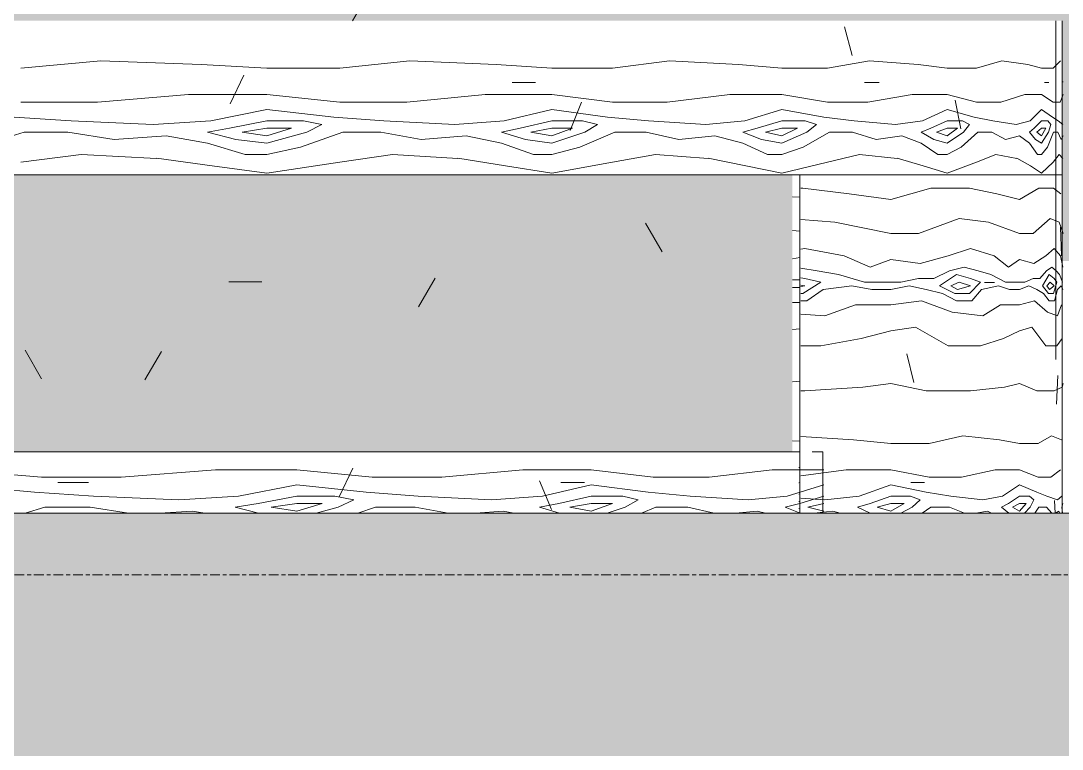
# Model space of a CAD drawing. Header units: millimetres. Extents: x -134153 to 99383, y -5233 to 35400.
# Drawn here: x -99433 to -97743, y 117 to 1300 of the extents above; entities that cross this region are included whole.
import ezdxf

# ---------------------------------------------------------------- set-up
doc = ezdxf.new("R2010")
doc.units = ezdxf.units.MM
doc.linetypes.add('Centre', pattern=[31.75, 6.35, -4.7625, 15.875, -4.7625])
for name, color, linetype, lineweight in [('A-DETL-GENF-2', 9, 'Continuous', 9), ('A-DETL-THIN', 151, 'Continuous', 9), ('A-FLOR-LEVL-2', 51, 'Centre', 9), ('A-WALL', 113, 'Continuous', 9), ('A-WALL-PATT', 111, 'Continuous', 9)]:
    doc.layers.add(name, color=color, linetype=linetype, lineweight=lineweight)
pattern_1 = [(0, (-81864.44, 1200), (1300.48, 325.12), [53.645, -921.715, 53.645, -6123.635]), (0, (-81864.44, 1200), (1300.48, 325.12), [-1029.005, -921.715, 53.645, -1897.075, -3251.2]), (0, (-81864.44, 1200), (1300.48, 325.12), [-3901.44, 53.645, -921.715, 53.645, -2222.195]), (0, (-81864.44, 1200), (1300.48, 325.12), [-4930.445, -596.595, 53.645, -1571.955]), (120, (-81376.76, 1362.56), (-931.802, 963.6887), [53.645, -921.715, -6177.28]), (120, (-81376.76, 1362.56), (-931.802, 963.6887), [-975.36, 53.645, -921.715, -5201.92]), (120, (-81376.76, 1362.56), (-931.802, 963.6887), [-1950.72, 53.645, -1897.075, -3251.2]), (120, (-81376.76, 1362.56), (-931.802, 963.6887), [-3901.44, 53.645, -921.715, -2275.84]), (120, (-81376.76, 1362.56), (-931.802, 963.6887), [-4876.8, 53.645, -596.595, -1625.6]), (120, (-81376.76, 1362.56), (-931.802, 963.6887), [-5527.04, 53.645, -1571.955]), (240, (-81214.2, 2012.8), (-368.678, -1288.8087), [53.645, -921.715, -6177.28]), (240, (-81214.2, 2012.8), (-368.678, -1288.8087), [-975.36, 53.645, -921.715, -5201.92]), (240, (-81214.2, 2012.8), (-368.678, -1288.8087), [-1950.72, 53.645, -1897.075, -3251.2]), (240, (-81214.2, 2012.8), (-368.678, -1288.8087), [-3901.44, 53.645, -921.715, -2275.84]), (240, (-81214.2, 2012.8), (-368.678, -1288.8087), [-4876.8, 53.645, -596.595, -1625.6]), (240, (-81214.2, 2012.8), (-368.678, -1288.8087), [-5527.04, 53.645, -1571.955])]
pattern_2 = [(349.695, (-97982.057, 869.39), (3657.59817, -609.61005), [68.155, -6747.38]), (0, (-97915, 857.2), (609.6, 609.6), [67.056, -542.544]), (18.435, (-97847.95, 857.2), (1219.199, 609.6016), [57.832, -1869.893]), (172.875, (-97793.08, 875.49), (4267.1994, -609.5991), [49.148, -4865.604]), (174.806, (-97841.85, 881.584), (6096.00395, -609.55472), [67.333, -6665.92]), (194.036, (-97908.9, 887.68), (-1828.8022, -609.5924), [75.403, -2438.042]), (9.462, (-97933.29, 869.39), (3048.005, 609.5835), [37.08, -3670.97]), (353.66, (-97896.71, 875.49), (-4876.8008, 609.5835), [55.202, -5464.96]), (185.711, (-97841.85, 869.39), (-5486.3951, -609.63944), [61.264, -6065.14]), (168.69, (-97902.81, 863.3), (2438.4, -609.6026), [31.084, -3077.28]), (354.806, (-98036.92, 863.296), (-6096.00395, 609.55472), [67.333, -6665.92]), (348.69, (-97969.87, 857.2), (-2438.4, 609.6026), [62.167, -3046.194]), (0, (-97908.9, 845), (609.6, 609.6), [73.15, -536.45]), (20.556, (-97835.75, 845.01), (3048.0001, 1219.19697), [52.084, -5156.34]), (3.814, (-97786.985, 863.296), (8534.40115, 609.58889), [91.643, -9072.654]), (354.806, (-97695.545, 869.39), (-6096.00395, 609.55472), [67.333, -6665.92]), (0, (-97628.5, 863.3), (609.6, 609.6), [67.056, -542.544]), (5.194, (-98171.033, 863.296), (6096.00395, 609.55472), [67.333, -6665.92]), (354.806, (-98103.977, 869.39), (-6096.00395, 609.55472), [67.333, -6665.92]), (0, (-98171.03, 875.5), (609.6, 609.6), [36.576, -573.024]), (5.194, (-98134.457, 875.49), (6096.00395, 609.55472), [67.333, -6665.92]), (0, (-98067.4, 881.6), (609.6, 609.6), [60.96, -548.64]), (10.305, (-98006.44, 881.584), (-3657.59817, -609.61005), [68.155, -6747.38]), (5.194, (-97939.385, 893.776), (6096.00395, 609.55472), [67.333, -6665.92]), (354.806, (-97872.33, 899.87), (-6096.00395, 609.55472), [67.333, -6665.92]), (354.806, (-97805.273, 893.776), (-6096.00395, 609.55472), [67.333, -6665.92]), (351.87, (-97738.22, 887.68), (-3657.6004, 609.5929), [86.21, -4224.312]), (0, (-97652.9, 875.5), (609.6, 609.6), [91.44, -518.16]), (347.471, (-97677.26, 509.73), (3047.9989, -609.61085), [56.202, -5564.033]), (354.289, (-97622.39, 497.536), (-5486.3951, 609.63944), [61.264, -6065.14]), (8.13, (-97677.26, 509.73), (3657.6004, 609.5929), [43.105, -4267.418]), (9.462, (-97634.59, 515.82), (3048.005, 609.5835), [74.16, -3633.892]), (0, (-98171.03, 528), (609.6, 609.6), [73.15, -536.45]), (350.538, (-98097.88, 528.02), (-3048.005, 609.5835), [37.08, -3670.97]), (201.801, (-98061.3, 521.92), (1828.8045, 609.5868), [32.828, -3249.968]), (192.995, (-98091.785, 509.73), (5486.39314, 1219.23746), [81.33, -8051.747]), (352.875, (-97610.2, 509.73), (-4267.1994, 609.5991), [49.148, -4865.604]), (7.125, (-97610.2, 509.73), (4267.1994, 609.5991), [49.148, -4865.604]), (0, (-98171.03, 515.8), (609.6, 609.6), [48.77, -560.83]), (194.036, (-98122.26, 515.82), (-1828.8022, -609.5924), [50.27, -2463.177]), (356.633, (-98036.92, 534.112), (-9753.59439, 609.69188), [103.81, -10277.302]), (357.709, (-97933.29, 528.016), (-14630.39665, 609.69909), [152.522, -15099.665]), (3.18, (-97780.89, 521.92), (10363.19831, 609.63121), [109.897, -10879.823]), (9.462, (-97671.16, 528.02), (3048.005, 609.5835), [111.242, -3596.81]), (10.305, (-98171.033, 473.15), (-3657.59817, -609.61005), [68.155, -6747.38]), (15.945, (-98103.98, 485.34), (-2438.4042, -609.58315), [88.76, -4349.196]), (0, (-98018.63, 509.7), (609.6, 609.6), [79.25, -530.35]), (351.87, (-97939.385, 509.73), (-3657.6004, 609.5929), [86.21, -4224.312]), (3.576, (-97854.04, 497.536), (9144.00297, 609.5468), [97.726, -9674.906]), (351.254, (-97756.505, 503.63), (4267.20096, -609.58783), [80.18, -7937.856]), (345.964, (-97677.26, 491.44), (-1828.8022, 609.5924), [75.403, -2438.042]), (0, (-97604.1, 473.15), (609.6, 609.6), [42.67, -566.93]), (174.806, (-98036.92, 534.11), (6096.00395, -609.55472), [134.665, -6598.587]), (355.236, (-98171.033, 570.69), (-6705.59647, 609.64143), [146.81, -7193.745]), (0, (-98024.7, 558.5), (609.6, 609.6), [140.21, -469.39]), (4.086, (-97884.52, 558.496), (7924.79503, 609.65274), [171.123, -8385.02]), (0, (-97713.83, 570.7), (609.6, 609.6), [152.4, -457.2]), (7.125, (-98171.03, 442.67), (4267.1994, 609.5991), [147.443, -4767.31]), (6.34, (-98024.73, 460.96), (4876.8008, 609.5835), [110.403, -5409.758]), (357.51, (-97915, 473.152), (-13411.19697, 609.70439), [140.34, -13893.706]), (353.48, (-97774.793, 467.056), (-15849.59217, 1828.855172), [214.749, -21260.135]), (3.013, (-98171.033, 838.912), (10972.79715, 609.6408), [115.984, -11482.446]), (351.87, (-98055.21, 845.01), (-3657.6004, 609.5929), [129.316, -4181.208]), (357.614, (-97927.193, 826.72), (-14020.79943, 609.61372), [146.431, -14496.664]), (10.62, (-97780.89, 820.624), (-6705.59246, -1219.23973), [99.236, -9824.334]), (0, (-97683.35, 838.9), (609.6, 609.6), [121.92, -487.68]), (356.82, (-98171.033, 912.064), (-10363.19831, 609.63121), [109.897, -10879.823]), (6.009, (-98061.305, 905.968), (-6095.99899, -609.59918), [116.464, -11529.929]), (6.71, (-97945.48, 918.16), (-5486.39734, -609.61573), [104.346, -10330.325]), (354.289, (-97841.85, 930.35), (-5486.3951, 609.63944), [122.528, -6003.877]), (347.905, (-97719.93, 918.16), (-5486.39487, 1219.22295), [87.28, -8640.862]), (9.462, (-97634.59, 899.87), (3048.005, 609.5835), [74.16, -3633.892]), (3.814, (-98171.033, 796.24), (8534.40115, 609.58889), [91.643, -9072.654]), (347.196, (-98079.593, 802.336), (-7924.80896, 1828.76326), [137.532, -13615.67]), (0, (-97945.5, 771.86), (609.6, 609.6), [152.4, -457.2]), (5.44, (-97793.08, 771.856), (-6705.60249, -609.56085), [128.595, -12730.932]), (6.71, (-97665.065, 784.048), (-5486.39734, -609.61573), [104.346, -10330.325]), (0, (-98171.03, 954.74), (609.6, 609.6), [103.63, -505.97]), (8.13, (-98067.4, 954.74), (3657.6004, 609.5929), [172.42, -4138.102]), (357.614, (-97896.713, 979.12), (-14020.79943, 609.61372), [146.431, -14496.664]), (354.472, (-97750.409, 973.024), (12801.59101, -1219.3029), [189.859, -18796.025]), (6.843, (-98171.033, 400), (-10363.19504, -1219.24128), [153.494, -15195.842]), (0, (-98018.63, 418.3), (609.6, 609.6), [170.69, -438.91]), (356.348, (-97847.945, 418.288), (-18897.604963, 1219.126665), [287.095, -28422.422]), (0, (-98171.03, 613.36), (609.6, 609.6), [146.304, -463.296]), (4.764, (-98024.73, 613.36), (6705.59647, 609.64143), [146.81, -7193.745]), (358.152, (-97878.425, 625.552), (-18287.99624, 609.724117), [189.074, -18718.355]), (357.274, (-97689.45, 619.456), (-12192.00424, 609.53415), [128.161, -12687.945]), (354.806, (-98171.033, 710.896), (-6096.00395, 609.55472), [134.665, -6598.587]), (0, (-98036.9, 698.7), (609.6, 609.6), [195.07, -414.53]), (1.909, (-97841.85, 698.704), (17678.40105, 609.55323), [182.982, -18115.176]), (3.576, (-97658.97, 704.8), (9144.00297, 609.5468), [97.726, -9674.906])]

# ---------------------------------------------------------------- blocks, each defined once
blk = doc.blocks.new('FP_102-TKCS_MẶT ĐỨNG HƯỚNG BẮC')
at = {"layer": 'A-WALL'}
blk.add_line((-97742.6, 500), (-97742.6, 1050), dxfattribs=at)
at = {"layer": 'A-WALL-PATT'}
for p, q in [((-98166.8, 1027.9), (-98163.4, 1027.9)), ((-98163.3, 1027.9), (-98088.4, 1018.7)), ((-98088.4, 1018.7), (-98020.4, 1009.6)), ((-98020.5, 1009.6), (-97955.9, 1027.9)), ((-97955.9, 1027.9), (-97893.1, 1027.9)), ((-97893, 1027.9), (-97848.5, 1018.7)), ((-97848.5, 1018.7), (-97811.6, 1009.6)), ((-97811.6, 1009.6), (-97780.7, 1027.9)), ((-97780.7, 1027.9), (-97756.4, 1027.9)), ((-97756.4, 1027.9), (-97744.6, 1018.7)), ((-98166.8, 977.3), (-98111.7, 973)), ((-98111.7, 973), (-98020.5, 954.7)), ((-97975.7, 954.7), (-97910, 979.1)), ((-97910, 979.1), (-97862, 973)), ((-97862, 973), (-97811.6, 954.7)), ((-97789.6, 954.7), (-97762.2, 979.1)), ((-97762.2, 979.1), (-97747.5, 973)), ((-97747.5, 973), (-97740.7, 954.7)), ((-97743.8, 918.4), (-97745.2, 964.9)), ((-98020.5, 954.7), (-97975.7, 954.7)), ((-97811.6, 954.7), (-97789.6, 954.7)), ((-98166.8, 928.9), (-98160.1, 930.4)), ((-98160.1, 930.4), (-98096.2, 918.2)), ((-97927.7, 918.2), (-97891.1, 930.4)), ((-97891.1, 930.4), (-97853, 918.2)), ((-97768.9, 918.2), (-97755.8, 930.4)), ((-97755.8, 930.4), (-97745.5, 918.2)), ((-98096.2, 918.2), (-98054.4, 899.9)), ((-97973.1, 906), (-97927.7, 918.2)), ((-97853, 918.2), (-97829.6, 899.9)), ((-97788.5, 906), (-97768.9, 918.2)), ((-97745.5, 918.2), (-97741.7, 899.9)), ((-98166.8, 898.2), (-98140.4, 893.8)), ((-98054.4, 899.9), (-98020.5, 912.1)), ((-98020.5, 912.1), (-97973.1, 906)), ((-97925.4, 893.8), (-97901.5, 899.9)), ((-97901.5, 899.9), (-97879.1, 893.8)), ((-97829.6, 899.9), (-97811.6, 912.1)), ((-97811.6, 912.1), (-97788.5, 906)), ((-97768, 893.8), (-97759.2, 899.9)), ((-97759.2, 899.9), (-97752.1, 893.8)), ((-98160.1, 881.6), (-98166.8, 882.7)), ((-98134, 875.5), (-98160.1, 881.6)), ((-98140.4, 893.8), (-98105.5, 887.7)), ((-98105.5, 887.7), (-98063.2, 875.5)), ((-98004.3, 875.5), (-97975.7, 881.6)), ((-97975.7, 881.6), (-97951, 881.6)), ((-97951, 881.6), (-97925.4, 893.8)), ((-97914.3, 887.7), (-97941.5, 869.4)), ((-97891.1, 881.6), (-97914.3, 887.7)), ((-97875.2, 875.5), (-97891.1, 881.6)), ((-97879.1, 893.8), (-97858.4, 887.7)), ((-97858.4, 887.7), (-97834.4, 875.5)), ((-97803.4, 875.5), (-97789.6, 881.6)), ((-97789.6, 881.6), (-97778.6, 881.6)), ((-97778.6, 881.6), (-97768, 893.8)), ((-97763.8, 887.7), (-97774.5, 869.4)), ((-97755.8, 881.6), (-97763.8, 887.7)), ((-97751, 875.5), (-97755.8, 881.6)), ((-97752.1, 893.8), (-97746.7, 887.7)), ((-97746.7, 887.7), (-97742.3, 875.5)), ((-98166.8, 870.8), (-98160.1, 869.4)), ((-98160.1, 869.4), (-98166.8, 868.2)), ((-98163.4, 857.2), (-98134, 875.5)), ((-98156.8, 845), (-98130.7, 863.3)), ((-98130.7, 863.3), (-98084, 869.4)), ((-98084, 869.4), (-98051.5, 863.3)), ((-98063.2, 875.5), (-98020.5, 875.5)), ((-98051.5, 863.3), (-98020.5, 863.3)), ((-98020.5, 875.5), (-98004.3, 875.5)), ((-98020.5, 863.3), (-97991.1, 869.4)), ((-97991.1, 869.4), (-97963.2, 863.3)), ((-97963.2, 863.3), (-97936.9, 857.2)), ((-97941.5, 869.4), (-97916.5, 857.2)), ((-97923.2, 869.4), (-97910, 875.5)), ((-97912.2, 863.3), (-97923.2, 869.4)), ((-97891.1, 869.4), (-97912.2, 863.3)), ((-97910, 875.5), (-97891.1, 869.4)), ((-97893.1, 857.2), (-97875.2, 875.5)), ((-97889.1, 845), (-97873.3, 863.3)), ((-97873.3, 863.3), (-97846, 869.4)), ((-97868.6, 874.9), (-97852.5, 874.9)), ((-97846, 869.4), (-97828, 863.3)), ((-97834.4, 875.5), (-97811.6, 875.5)), ((-97828, 863.3), (-97811.6, 863.3)), ((-97811.6, 875.5), (-97803.4, 875.5)), ((-97811.6, 863.3), (-97796.9, 869.4)), ((-97796.9, 869.4), (-97783.9, 863.3)), ((-97783.9, 863.3), (-97772.6, 857.2)), ((-97774.5, 869.4), (-97764.6, 857.2)), ((-97767.2, 869.4), (-97762.2, 875.5)), ((-97763, 863.3), (-97767.2, 869.4)), ((-97755.8, 869.4), (-97763, 863.3)), ((-97762.2, 875.5), (-97755.8, 869.4)), ((-97756.4, 857.2), (-97751, 875.5)), ((-97755.1, 845), (-97750.4, 863.3)), ((-97750.4, 863.3), (-97744.1, 869.4)), ((-97744.1, 869.4), (-97741.6, 863.3)), ((-98166.8, 857.2), (-98163.4, 857.2)), ((-97936.9, 857.2), (-97914.3, 845)), ((-97916.5, 857.2), (-97893.1, 857.2)), ((-97772.6, 857.2), (-97763.8, 845)), ((-97764.6, 857.2), (-97756.4, 857.2)), ((-98166.8, 845), (-98156.8, 845)), ((-98127.5, 820.6), (-98078, 838.9)), ((-98078, 838.9), (-98020.5, 838.9)), ((-98020.5, 838.9), (-97970.6, 845)), ((-97970.6, 845), (-97921, 826.7)), ((-97914.3, 845), (-97889.1, 845)), ((-97871.4, 820.6), (-97842.6, 838.9)), ((-97842.6, 838.9), (-97811.6, 838.9)), ((-97811.6, 838.9), (-97787.3, 845)), ((-97787.3, 845), (-97766.3, 826.7)), ((-97763.8, 845), (-97755.1, 845)), ((-97749.9, 820.6), (-97743.6, 838.9)), ((-98166.8, 823.7), (-98127.5, 820.6)), ((-97921, 826.7), (-97871.4, 820.6)), ((-97766.3, 826.7), (-97749.9, 820.6)), ((-98069, 784), (-98020.5, 796.2)), ((-98020.5, 796.2), (-97980.8, 802.3)), ((-97980.7, 802.3), (-97927.7, 771.9)), ((-97837.6, 784), (-97811.6, 796.2)), ((-97811.6, 796.2), (-97792, 802.3)), ((-97792, 802.3), (-97768.9, 771.9)), ((-98134, 771.9), (-98069, 784)), ((-97875.2, 771.9), (-97837.6, 784)), ((-97751, 771.9), (-97742.8, 784)), ((-98166.8, 771.9), (-98134, 771.9)), ((-97927.7, 771.9), (-97875.2, 771.9)), ((-97768.9, 771.9), (-97751, 771.9)), ((-97983.2, 712.3), (-97994.6, 758.8)), ((-98066.1, 704.8), (-98020.5, 710.9)), ((-98020.5, 710.9), (-97963.2, 698.7)), ((-97836, 704.8), (-97811.6, 710.9)), ((-97811.6, 710.9), (-97783.9, 698.7)), ((-97749.4, 724), (-97751.8, 677.5)), ((-97742.5, 704.8), (-97740.7, 710.9)), ((-98166.8, 698.7), (-98160.1, 698.7)), ((-98160.1, 698.7), (-98066.1, 704.8)), ((-97963.2, 698.7), (-97891.1, 698.7)), ((-97891.1, 698.7), (-97836, 704.8)), ((-97783.9, 698.7), (-97755.8, 698.7)), ((-97755.8, 698.7), (-97742.5, 704.8)), ((-97958.3, 613.4), (-97903.6, 625.6)), ((-97903.6, 625.6), (-97844.3, 619.5)), ((-97781.7, 613.4), (-97759.9, 625.6)), ((-97759.9, 625.6), (-97743.8, 619.5)), ((-98166.8, 624.8), (-98081, 619.5)), ((-98081, 619.5), (-98020.5, 613.4)), ((-98020.5, 613.4), (-97958.3, 613.4)), ((-97844.3, 619.5), (-97811.6, 613.4)), ((-97811.6, 613.4), (-97781.7, 613.4)), ((-98166.8, 560.7), (-98093.1, 570.7)), ((-98093.1, 570.7), (-98020.5, 570.7)), ((-98020.5, 570.7), (-97958.3, 558.5)), ((-97958.3, 558.5), (-97905.7, 558.5)), ((-97905.7, 558.5), (-97851.2, 570.7)), ((-97851.2, 570.7), (-97811.6, 570.7)), ((-97811.6, 570.7), (-97781.7, 558.5)), ((-97781.7, 558.5), (-97760.7, 558.5)), ((-97760.7, 558.5), (-97745.2, 570.7)), ((-98072, 528), (-98020.5, 546.3)), ((-97963.2, 534.1), (-98020.5, 546.3)), ((-97988.1, 549.8), (-97965.8, 549.8)), ((-97839.3, 528), (-97811.6, 546.3)), ((-97783.9, 534.1), (-97811.6, 546.3)), ((-98166.8, 524.8), (-98127.5, 521.9)), ((-98127.5, 521.9), (-98072, 528)), ((-98054.4, 515.8), (-98020.5, 528)), ((-98020.5, 528), (-97988.5, 528)), ((-97988.5, 528), (-97973.1, 521.9)), ((-97963.2, 534.1), (-97923.2, 528)), ((-97923.2, 528), (-97871.4, 521.9)), ((-97871.4, 521.9), (-97839.3, 528)), ((-97829.6, 515.8), (-97811.6, 528)), ((-97811.6, 528), (-97795.7, 528)), ((-97795.7, 528), (-97788.5, 521.9)), ((-97783.9, 534.1), (-97767.2, 528)), ((-97767.2, 528), (-97749.9, 521.9)), ((-97749.9, 521.9), (-97743, 528)), ((-98075, 509.7), (-98054.4, 515.8)), ((-98075, 509.7), (-98054, 500)), ((-98042.9, 509.7), (-98020.5, 515.8)), ((-98042.9, 509.7), (-98020.5, 503.6)), ((-98020.5, 515.8), (-97999, 515.8)), ((-97999, 515.8), (-98020.5, 503.6)), ((-97985.9, 509.7), (-98004.3, 500)), ((-97973.1, 521.9), (-97985.9, 509.7)), ((-97969.9, 500), (-97955.9, 509.7)), ((-97955.9, 509.7), (-97925.4, 509.7)), ((-97925.4, 509.7), (-97901.3, 500)), ((-97840.9, 509.7), (-97829.6, 515.8)), ((-97840.9, 509.7), (-97829.4, 500)), ((-97823.4, 509.7), (-97811.6, 515.8)), ((-97823.4, 509.7), (-97811.6, 503.6)), ((-97811.6, 515.8), (-97800.8, 515.8)), ((-97800.8, 515.8), (-97811.6, 503.6)), ((-97794.4, 509.7), (-97803.6, 500)), ((-97788.5, 521.9), (-97794.4, 509.7)), ((-97787.2, 500), (-97780.7, 509.7)), ((-97780.7, 509.7), (-97768, 509.7)), ((-97768, 509.7), (-97759.3, 500)), ((-97753.7, 500), (-97754.9, 520.8)), ((-97743.3, 509.7), (-97741.7, 515.8)), ((-97743.3, 509.7), (-97741.8, 500)), ((-98145.8, 500), (-98114.9, 503.6)), ((-98114.9, 503.6), (-98103, 500)), ((-97882.5, 500), (-97863.9, 503.6)), ((-97863.9, 503.6), (-97857, 500)), ((-97753.4, 500), (-97748, 503.6)), ((-97748, 503.6), (-97746.6, 500))]:
    blk.add_line(p, q, dxfattribs=at)
blk = doc.blocks.new('FP_235-TKCS_MẶT ĐỨNG HƯỚNG BẮC')
at = {"layer": 'A-WALL'}
blk.add_line((-97742.6, 1050), (-97742.6, 1300), dxfattribs=at)
at = {"layer": 'A-WALL-PATT'}
for p, q in [((-98083.3, 1243.6), (-98095.9, 1290)), ((-99432.6, 1223), (-99302.6, 1235.1)), ((-99302.7, 1235.1), (-99139.9, 1229.1)), ((-98915, 1223), (-98801.3, 1235.1)), ((-98801.3, 1235.1), (-98661.2, 1229.1)), ((-98472.6, 1223), (-98379.7, 1235.1)), ((-98379.7, 1235.1), (-98268, 1229.1)), ((-98123.3, 1223), (-98055.1, 1235.1)), ((-98055.1, 1235.1), (-97976.3, 1229.1)), ((-97881.6, 1223), (-97840.7, 1235.1)), ((-97840.7, 1235.1), (-97798.2, 1229.1)), ((-97757.1, 1223), (-97745.4, 1235.1)), ((-99139.9, 1229.1), (-99033.2, 1223)), ((-99033.2, 1223), (-98915, 1223)), ((-98661.2, 1229.1), (-98570.9, 1223)), ((-98570.9, 1223), (-98472.6, 1223)), ((-98268, 1229.1), (-98197.8, 1223)), ((-98197.8, 1223), (-98123.3, 1223)), ((-97976.3, 1229.1), (-97929.2, 1223)), ((-97929.2, 1223), (-97881.6, 1223)), ((-97798.2, 1229.1), (-97775.9, 1223)), ((-97775.9, 1223), (-97757.1, 1223)), ((-99070.6, 1211.7), (-99092.9, 1165.2)), ((-98635.2, 1200), (-98597.4, 1200)), ((-98063.4, 1200), (-98039.7, 1200)), ((-97771.5, 1200), (-97764.3, 1200)), ((-99432.6, 1168.1), (-99308, 1168.1)), ((-99308, 1168.1), (-99160.5, 1180.3)), ((-99160.5, 1180.3), (-99033.2, 1180.3)), ((-99033.2, 1180.3), (-98915.1, 1168.1)), ((-98915, 1168.1), (-98805.9, 1168.1)), ((-98805.9, 1168.1), (-98678.8, 1180.3)), ((-98678.8, 1180.3), (-98570.9, 1180.3)), ((-98570.9, 1180.3), (-98472.6, 1168.1)), ((-98522.7, 1168.1), (-98540.8, 1121.7)), ((-98472.6, 1168.1), (-98383.4, 1168.1)), ((-98383.4, 1168.1), (-98281.8, 1180.3)), ((-98281.8, 1180.3), (-98197.8, 1180.3)), ((-98197.8, 1180.3), (-98123.3, 1168.1)), ((-98123.3, 1168.1), (-98057.8, 1168.1)), ((-98057.8, 1168.1), (-97985.9, 1180.3)), ((-97985.9, 1180.3), (-97929.2, 1180.3)), ((-97929.2, 1180.3), (-97881.6, 1168.1)), ((-97907.2, 1124.6), (-97916.1, 1171)), ((-97881.6, 1168.1), (-97842.3, 1168.1)), ((-97842.3, 1168.1), (-97803, 1180.3)), ((-97803, 1180.3), (-97775.9, 1180.3)), ((-97775.9, 1180.3), (-97757.1, 1168.1)), ((-97757.1, 1168.1), (-97745.8, 1168.1)), ((-97745.8, 1168.1), (-97740.7, 1180.3)), ((-99124.4, 1137.6), (-99033.2, 1155.9)), ((-98924.7, 1143.7), (-99033.2, 1155.9)), ((-98648, 1137.6), (-98570.9, 1155.9)), ((-98480.6, 1143.7), (-98570.9, 1155.9)), ((-98257.7, 1137.6), (-98197.8, 1155.9)), ((-98129.3, 1143.7), (-98197.8, 1155.9)), ((-97969.3, 1137.6), (-97929.2, 1155.9)), ((-97885.3, 1143.7), (-97929.2, 1155.9)), ((-97794.7, 1137.6), (-97775.9, 1155.9)), ((-97758.4, 1143.7), (-97775.9, 1155.9)), ((-99443.6, 1143.7), (-99351, 1137.6)), ((-99351, 1137.6), (-99217.9, 1131.5)), ((-99217.9, 1131.5), (-99124.4, 1137.6)), ((-99093.8, 1125.4), (-99033.2, 1137.6)), ((-99033.2, 1137.6), (-98973.6, 1137.6)), ((-98973.6, 1137.6), (-98944.2, 1131.5)), ((-98924.7, 1143.7), (-98843.4, 1137.6)), ((-98843.4, 1137.6), (-98728, 1131.5)), ((-98728, 1131.5), (-98648, 1137.6)), ((-98622, 1125.4), (-98570.9, 1137.6)), ((-98570.9, 1137.6), (-98521.1, 1137.6)), ((-98521.1, 1137.6), (-98496.7, 1131.5)), ((-98480.6, 1143.7), (-98413.9, 1137.6)), ((-98413.9, 1137.6), (-98320.8, 1131.5)), ((-98320.8, 1131.5), (-98257.7, 1137.6)), ((-98237.3, 1125.4), (-98197.8, 1137.6)), ((-98197.8, 1137.6), (-98159.8, 1137.6)), ((-98159.8, 1137.6), (-98141.4, 1131.5)), ((-98129.3, 1143.7), (-98079.9, 1137.6)), ((-98079.9, 1137.6), (-98013.1, 1131.5)), ((-98013.1, 1131.5), (-97969.3, 1137.6)), ((-97955.5, 1125.4), (-97929.2, 1137.6)), ((-97929.2, 1137.6), (-97904.5, 1137.6)), ((-97904.5, 1137.6), (-97892.8, 1131.5)), ((-97885.3, 1143.7), (-97855.2, 1137.6)), ((-97855.2, 1137.6), (-97817.3, 1131.5)), ((-97817.3, 1131.5), (-97794.7, 1137.6)), ((-97788, 1125.4), (-97775.9, 1137.6)), ((-97775.9, 1137.6), (-97765.7, 1137.6)), ((-97765.7, 1137.6), (-97761.2, 1131.5)), ((-97758.4, 1143.7), (-97749, 1137.6)), ((-97749, 1137.6), (-97741.5, 1131.5)), ((-99504.3, 1094.9), (-99427.1, 1119.3)), ((-99427.1, 1119.3), (-99356.4, 1119.3)), ((-99356.4, 1119.3), (-99281.3, 1107.1)), ((-99129.6, 1119.3), (-99093.8, 1125.4)), ((-99129.6, 1119.3), (-99083.6, 1107.1)), ((-99073.5, 1119.3), (-99033.2, 1113.2)), ((-99073.4, 1119.3), (-99033.2, 1125.4)), ((-99033.2, 1125.4), (-98993.3, 1125.4)), ((-98993.3, 1125.4), (-99033.2, 1113.2)), ((-98968.7, 1119.3), (-99033.2, 1101)), ((-98978.5, 1094.9), (-98910.2, 1119.3)), ((-98944.2, 1131.5), (-98968.7, 1119.3)), ((-98910.2, 1119.3), (-98848.1, 1119.3)), ((-98848.1, 1119.3), (-98782.7, 1107.1)), ((-98652.4, 1119.3), (-98622, 1125.4)), ((-98652.4, 1119.3), (-98613.4, 1107.1)), ((-98604.8, 1119.3), (-98570.9, 1125.4)), ((-98604.8, 1119.3), (-98570.9, 1113.2)), ((-98570.9, 1125.4), (-98537.5, 1125.4)), ((-98537.5, 1125.4), (-98570.9, 1113.2)), ((-98517, 1119.3), (-98570.9, 1101)), ((-98525.2, 1094.9), (-98468.6, 1119.3)), ((-98496.7, 1131.5), (-98517, 1119.3)), ((-98468.6, 1119.3), (-98417.7, 1119.3)), ((-98417.7, 1119.3), (-98364.7, 1107.1)), ((-98261.1, 1119.3), (-98237.3, 1125.4)), ((-98261.1, 1119.3), (-98230.7, 1107.1)), ((-98224, 1119.3), (-98197.8, 1125.4)), ((-98224, 1119.3), (-98197.8, 1113.2)), ((-98197.8, 1125.4), (-98172.3, 1125.4)), ((-98172.3, 1125.4), (-98197.8, 1113.2)), ((-98156.7, 1119.3), (-98197.8, 1101)), ((-98162.9, 1094.9), (-98120.4, 1119.3)), ((-98141.4, 1131.5), (-98156.7, 1119.3)), ((-98120.4, 1119.3), (-98082.7, 1119.3)), ((-98082.7, 1119.3), (-98044.3, 1107.1)), ((-97971.6, 1119.3), (-97955.5, 1125.4)), ((-97971.6, 1119.3), (-97951, 1107.1)), ((-97946.5, 1119.3), (-97929.2, 1125.4)), ((-97946.5, 1119.3), (-97929.2, 1113.2)), ((-97929.2, 1125.4), (-97912.6, 1125.4)), ((-97912.6, 1125.4), (-97929.2, 1113.2)), ((-97902.5, 1119.3), (-97929.2, 1101)), ((-97906.5, 1094.9), (-97879.7, 1119.3)), ((-97892.8, 1131.5), (-97902.6, 1119.3)), ((-97879.7, 1119.3), (-97856.9, 1119.3)), ((-97856.9, 1119.3), (-97834.6, 1107.1)), ((-97795.8, 1119.3), (-97788, 1125.4)), ((-97795.8, 1119.3), (-97785.9, 1107.1)), ((-97783.8, 1119.3), (-97775.9, 1125.4)), ((-97783.8, 1119.3), (-97775.9, 1113.2)), ((-97775.9, 1125.4), (-97768.9, 1125.4)), ((-97768.9, 1125.4), (-97775.9, 1113.2)), ((-97764.9, 1119.3), (-97775.9, 1101)), ((-97766.4, 1094.9), (-97756.5, 1119.3)), ((-97761.2, 1131.5), (-97764.9, 1119.3)), ((-97756.5, 1119.3), (-97749.4, 1119.3)), ((-97749.4, 1119.3), (-97744.1, 1107.1)), ((-99281.3, 1107.1), (-99196.9, 1113.2)), ((-99196.9, 1113.2), (-99129.6, 1101)), ((-99129.6, 1101), (-99068.4, 1082.8)), ((-99083.6, 1107.1), (-99033.2, 1101)), ((-98782.7, 1107.1), (-98710, 1113.2)), ((-98710, 1113.2), (-98652.4, 1101)), ((-98652.4, 1101), (-98600.6, 1082.8)), ((-98613.4, 1107.1), (-98570.9, 1101)), ((-98364.7, 1107.1), (-98306.5, 1113.2)), ((-98306.5, 1113.2), (-98261.1, 1101)), ((-98261.1, 1101), (-98220.7, 1082.8)), ((-98230.7, 1107.1), (-98197.8, 1101)), ((-98044.3, 1107.1), (-98003, 1113.2)), ((-98003, 1113.2), (-97971.6, 1101)), ((-97971.6, 1101), (-97944.3, 1082.8)), ((-97951, 1107.1), (-97929.2, 1101)), ((-97834.6, 1107.1), (-97811.9, 1113.2)), ((-97811.9, 1113.2), (-97795.8, 1101)), ((-97795.8, 1101), (-97782.8, 1082.8)), ((-97785.9, 1107.1), (-97775.9, 1101)), ((-97744.1, 1107.1), (-97741.1, 1113.2)), ((-99432.6, 1070.6), (-99334.8, 1082.8)), ((-99334.8, 1082.7), (-99212.6, 1076.6)), ((-99068.4, 1082.8), (-99033.2, 1082.8)), ((-99033.2, 1082.8), (-98978.5, 1094.9)), ((-98915, 1070.6), (-98829.3, 1082.8)), ((-98829.3, 1082.7), (-98723.5, 1076.6)), ((-98600.6, 1082.8), (-98570.9, 1082.8)), ((-98570.9, 1082.8), (-98525.2, 1094.9)), ((-98472.6, 1070.6), (-98402.4, 1082.8)), ((-98402.4, 1082.7), (-98317.2, 1076.6)), ((-98220.7, 1082.8), (-98197.8, 1082.8)), ((-98197.8, 1082.7), (-98162.9, 1094.9)), ((-98123.3, 1070.6), (-98071.5, 1082.8)), ((-98071.6, 1082.7), (-98010.6, 1076.6)), ((-97944.3, 1082.8), (-97929.2, 1082.8)), ((-97929.2, 1082.7), (-97906.5, 1094.9)), ((-97881.6, 1070.6), (-97850.3, 1082.8)), ((-97850.3, 1082.7), (-97816, 1076.6)), ((-97782.8, 1082.8), (-97775.9, 1082.8)), ((-97775.9, 1082.7), (-97766.4, 1094.9)), ((-97757.1, 1070.6), (-97747.7, 1082.8)), ((-97747.7, 1082.7), (-97741.4, 1076.6)), ((-99212.6, 1076.7), (-99121.9, 1064.5)), ((-99033.2, 1052.3), (-98915, 1070.6)), ((-98723.4, 1076.7), (-98645.8, 1064.5)), ((-98570.9, 1052.3), (-98472.6, 1070.6)), ((-98317.2, 1076.7), (-98256, 1064.5)), ((-98197.8, 1052.3), (-98123.3, 1070.6)), ((-98010.5, 1076.7), (-97968.1, 1064.5)), ((-97929.2, 1052.3), (-97881.6, 1070.6)), ((-97815.9, 1076.7), (-97794.1, 1064.5)), ((-97775.9, 1052.3), (-97757.1, 1070.6)), ((-99121.9, 1064.5), (-99033.2, 1052.3)), ((-98645.8, 1064.5), (-98570.9, 1052.3)), ((-98256, 1064.5), (-98197.8, 1052.3)), ((-97968.1, 1064.5), (-97929.2, 1052.3)), ((-97794.1, 1064.5), (-97775.9, 1052.3))]:
    blk.add_line(p, q, dxfattribs=at)
blk = doc.blocks.new('FP_237-TKCS_MẶT ĐỨNG HƯỚNG BẮC')
at = {"layer": 'A-WALL-PATT'}
for p, q in [((-99536.8, 570.7), (-99399.1, 558.5)), ((-99399.1, 558.5), (-99269.9, 558.5)), ((-99269.9, 558.5), (-99116.9, 570.7)), ((-99116.9, 570.7), (-98984.7, 570.7)), ((-98984.7, 570.7), (-98862.2, 558.5)), ((-98893.7, 573.1), (-98916, 526.6)), ((-98862.2, 558.5), (-98749.1, 558.5)), ((-98749.1, 558.5), (-98617.8, 570.7)), ((-98617.8, 570.7), (-98506.8, 570.7)), ((-98506.8, 570.7), (-98406.2, 558.5)), ((-98406.2, 558.5), (-98315.5, 558.5)), ((-98315.5, 558.5), (-98213, 570.7)), ((-98213, 570.7), (-98129.2, 570.7)), ((-99410.4, 534.1), (-99536.8, 546.3)), ((-99372.5, 549.8), (-99323, 549.8)), ((-99079.4, 528), (-98984.7, 546.3)), ((-98872.2, 534.1), (-98984.7, 546.3)), ((-98571.1, 506.2), (-98590.8, 552.7)), ((-98586.1, 528), (-98506.8, 546.3)), ((-98556.4, 549.8), (-98517.8, 549.8)), ((-98414.4, 534.1), (-98506.8, 546.3)), ((-98188.8, 528), (-98129.2, 546.3)), ((-99410.4, 534.1), (-99314.5, 528)), ((-99314.5, 528), (-99176.4, 521.9)), ((-99176.4, 521.9), (-99079.4, 528)), ((-99047.6, 515.8), (-98984.7, 528)), ((-98984.7, 528), (-98922.9, 528)), ((-98922.9, 528), (-98892.4, 521.9)), ((-98872.2, 534.1), (-98787.9, 528)), ((-98787.9, 528), (-98668.6, 521.9)), ((-98668.6, 521.9), (-98586.1, 528)), ((-98559.4, 515.8), (-98506.8, 528)), ((-98506.8, 528), (-98455.8, 528)), ((-98455.8, 528), (-98430.8, 521.9)), ((-98414.4, 534.1), (-98346.4, 528)), ((-98346.4, 528), (-98252.2, 521.9)), ((-98252.2, 521.9), (-98188.8, 528)), ((-98168.5, 515.8), (-98129.2, 528)), ((-99425.3, 500), (-99393.4, 509.7)), ((-99393.4, 509.7), (-99320.1, 509.7)), ((-99320.1, 509.7), (-99257.9, 500)), ((-99084.7, 509.7), (-99047.6, 515.8)), ((-99084.7, 509.7), (-99046.7, 500)), ((-99026.5, 509.7), (-98984.7, 515.8)), ((-99026.5, 509.7), (-98984.7, 503.6)), ((-98984.7, 515.8), (-98943.3, 515.8)), ((-98943.3, 515.8), (-98984.7, 503.6)), ((-98917.8, 509.7), (-98953.4, 500)), ((-98892.4, 521.9), (-98917.8, 509.7)), ((-98885.4, 500), (-98857.2, 509.7)), ((-98857.2, 509.7), (-98792.8, 509.7)), ((-98792.8, 509.7), (-98738.9, 500)), ((-98590.6, 509.7), (-98559.4, 515.8)), ((-98590.6, 509.7), (-98558.6, 500)), ((-98541.7, 509.7), (-98506.8, 515.8)), ((-98541.7, 509.7), (-98506.8, 503.6)), ((-98506.8, 515.8), (-98472.6, 515.8)), ((-98472.6, 515.8), (-98506.8, 503.6)), ((-98451.6, 509.7), (-98481, 500)), ((-98430.8, 521.9), (-98451.6, 509.7)), ((-98425.2, 500), (-98402.1, 509.7)), ((-98402.1, 509.7), (-98350.3, 509.7)), ((-98350.3, 509.7), (-98307.4, 500)), ((-98192.2, 509.7), (-98168.5, 515.8)), ((-98192.2, 509.7), (-98168, 500)), ((-98155.2, 509.7), (-98129.2, 515.8)), ((-98155.2, 509.7), (-98129.2, 503.6)), ((-99206.8, 500), (-99154.6, 503.6)), ((-99154.6, 503.6), (-99133.8, 500)), ((-98694.8, 500), (-98650, 503.6)), ((-98650, 503.6), (-98632.3, 500)), ((-98272.8, 500), (-98237.8, 503.6)), ((-98237.8, 503.6), (-98224.2, 500))]:
    blk.add_line(p, q, dxfattribs=at)

msp = doc.modelspace()

# ---------------------------------------------------------------- hatches: boundary and pattern name
at = {"layer": 'A-DETL-GENF-2'}
h = msp.add_hatch(dxfattribs=at)
h.set_pattern_fill('FP_29', color=256, style=0, pattern_type=2)
h.set_pattern_definition([(0, (-81864.44, 1200), (774.192, 774.192), [774.192, -774.192]), (0, (-81864.44, 1490.3), (774.192, 774.192), [774.192, -774.192]), (0, (-81864.44, 1780.64), (774.192, 774.192), [774.192, -774.192]), (90, (-81767.7, 1877.4), (-774.192, 774.192), [774.192, -774.192]), (90, (-81477.35, 1877.4), (-774.192, 774.192), [774.192, -774.192]), (90, (-81187, 1877.4), (-774.192, 774.192), [774.192, -774.192])])
h.paths.add_polyline_path([(-131360.5, -1211), (-29819, -1211), (-29819, 500), (-131360.5, 500), (-131360.5, -659)])
at = {"layer": 'A-WALL-PATT'}
h = msp.add_hatch(dxfattribs=at)
h.set_pattern_fill('FP_12', color=256, style=0, pattern_type=2)
h.set_pattern_definition(pattern_1)
h.paths.add_polyline_path([(-96455.6, 910), (-91712.6, 910), (-91712.6, 1100), (-91722.6, 1100), (-91722.6, 1110), (-84977.6, 1110), (-84977.6, 1600), (-99777.6, 1600), (-99777.6, 1300), (-97742.6, 1300), (-97742.6, 910), (-97248.9, 910)])
h = msp.add_hatch(dxfattribs=at)
h.set_pattern_fill('FP_19', color=256, style=0, pattern_type=2)
h.set_pattern_definition([(349.695, (-84783.59, 869.39), (3657.59817, -609.61005), [68.155, -6747.38]), (0, (-84716.53, 857.2), (609.6, 609.6), [67.056, -542.544]), (18.435, (-84649.48, 857.2), (1219.1992, 609.6016), [57.832, -1869.893]), (172.875, (-84594.61, 875.49), (4267.1994, -609.5991), [49.148, -4865.604]), (174.806, (-84643.38, 881.584), (6096.00395, -609.55472), [67.333, -6665.92]), (194.036, (-84710.44, 887.68), (-1828.8022, -609.5924), [75.403, -2438.042]), (9.462, (-84734.82, 869.39), (3048.00504, 609.5835), [37.081, -3670.971]), (353.66, (-84698.244, 875.49), (-4876.8008, 609.58348), [55.202, -5464.96]), (185.711, (-84643.38, 869.39), (-5486.39511, -609.63944), [61.264, -6065.139]), (168.69, (-84704.34, 863.3), (2438.4, -609.6026), [31.084, -3077.28]), (354.806, (-84838.45, 863.296), (-6096.00395, 609.55472), [67.333, -6665.92]), (348.69, (-84771.4, 857.2), (-2438.4, 609.6026), [62.167, -3046.194]), (0, (-84710.44, 845), (609.6, 609.6), [73.152, -536.448]), (20.556, (-84637.284, 845.01), (3048.0001, 1219.19697), [52.084, -5156.34]), (3.814, (-84588.516, 863.296), (8534.40115, 609.58889), [91.643, -9072.654]), (354.806, (-84497.076, 869.39), (-6096.00395, 609.55472), [67.333, -6665.92]), (0, (-84430, 863.3), (609.6, 609.6), [67.056, -542.544]), (5.194, (-84972.564, 863.296), (6096.00395, 609.55472), [67.333, -6665.92]), (354.806, (-84905.51, 869.39), (-6096.00395, 609.55472), [67.333, -6665.92]), (0, (-84972.56, 875.5), (609.6, 609.6), [36.576, -573.024]), (5.194, (-84935.99, 875.49), (6096.00395, 609.55472), [67.333, -6665.92]), (0, (-84868.93, 881.6), (609.6, 609.6), [60.96, -548.64]), (10.305, (-84807.97, 881.584), (-3657.59817, -609.61005), [68.155, -6747.38]), (5.194, (-84740.916, 893.776), (6096.00395, 609.55472), [67.333, -6665.92]), (354.806, (-84673.86, 899.87), (-6096.00395, 609.55472), [67.333, -6665.92]), (354.806, (-84606.804, 893.776), (-6096.00395, 609.55472), [67.333, -6665.92]), (351.87, (-84539.75, 887.68), (-3657.60043, 609.5929), [86.21, -4224.312]), (0, (-84454.4, 875.5), (609.6, 609.6), [91.44, -518.16]), (347.471, (-84478.79, 509.73), (3047.99888, -609.61085), [56.202, -5564.033]), (354.289, (-84423.924, 497.536), (-5486.39511, 609.63944), [61.264, -6065.139]), (8.13, (-84478.79, 509.73), (3657.60043, 609.5929), [43.105, -4267.418]), (9.462, (-84436.12, 515.82), (3048.00504, 609.5835), [74.161, -3633.892]), (0, (-84972.56, 528), (609.6, 609.6), [73.152, -536.448]), (350.538, (-84899.41, 528.02), (-3048.00504, 609.5835), [37.081, -3670.971]), (201.801, (-84862.84, 521.92), (1828.8045, 609.58684), [32.828, -3249.968]), (192.995, (-84893.316, 509.73), (5486.39314, 1219.23746), [81.331, -8051.747]), (352.875, (-84411.73, 509.73), (-4267.1994, 609.5991), [49.148, -4865.604]), (7.125, (-84411.73, 509.73), (4267.1994, 609.5991), [49.148, -4865.604]), (0, (-84972.56, 515.8), (609.6, 609.6), [48.768, -560.832]), (194.036, (-84923.8, 515.82), (-1828.8022, -609.5924), [50.27, -2463.177]), (356.633, (-84838.452, 534.112), (-9753.59439, 609.691875), [103.811, -10277.302]), (357.709, (-84734.82, 528.016), (-14630.39665, 609.69909), [152.522, -15099.665]), (3.18, (-84582.42, 521.92), (10363.19831, 609.63121), [109.897, -10879.823]), (9.462, (-84472.69, 528.02), (3048.00504, 609.5835), [111.242, -3596.81]), (10.305, (-84972.564, 473.15), (-3657.59817, -609.61005), [68.155, -6747.38]), (15.945, (-84905.51, 485.34), (-2438.4042, -609.58315), [88.759, -4349.196]), (0, (-84820.16, 509.7), (609.6, 609.6), [79.248, -530.352]), (351.87, (-84740.92, 509.73), (-3657.60043, 609.5929), [86.21, -4224.312]), (3.576, (-84655.572, 497.536), (9144.00297, 609.5468), [97.726, -9674.906]), (351.254, (-84558.036, 503.63), (4267.20096, -609.58783), [80.18, -7937.856]), (345.964, (-84478.79, 491.44), (-1828.8022, 609.5924), [75.403, -2438.042]), (0, (-84405.64, 473.15), (609.6, 609.6), [42.672, -566.928]), (174.806, (-84838.45, 534.11), (6096.00395, -609.55472), [134.665, -6598.587]), (355.236, (-84972.564, 570.69), (-6705.59647, 609.64143), [146.811, -7193.745]), (0, (-84826.26, 558.5), (609.6, 609.6), [140.208, -469.392]), (4.086, (-84686.05, 558.496), (7924.79503, 609.65274), [171.123, -8385.02]), (0, (-84515.36, 570.7), (609.6, 609.6), [152.4, -457.2]), (7.125, (-84972.564, 442.67), (4267.1994, 609.5991), [147.443, -4767.311]), (6.34, (-84826.26, 460.96), (4876.8008, 609.58348), [110.403, -5409.758]), (357.51, (-84716.532, 473.152), (-13411.196973, 609.70439), [140.34, -13893.706]), (353.48, (-84576.324, 467.056), (-15849.59217, 1828.855172), [214.749, -21260.135]), (3.013, (-84972.564, 838.912), (10972.79715, 609.6408), [115.984, -11482.446]), (351.87, (-84856.74, 845.01), (-3657.60043, 609.5929), [129.316, -4181.208]), (357.614, (-84728.724, 826.72), (-14020.799432, 609.613717), [146.431, -14496.664]), (10.62, (-84582.42, 820.624), (-6705.59246, -1219.23973), [99.236, -9824.334]), (0, (-84484.9, 838.9), (609.6, 609.6), [121.92, -487.68]), (356.82, (-84972.564, 912.064), (-10363.19831, 609.63121), [109.897, -10879.823]), (6.009, (-84862.836, 905.968), (-6095.99899, -609.599175), [116.464, -11529.929]), (6.71, (-84747.012, 918.16), (-5486.397345, -609.61573), [104.346, -10330.325]), (354.289, (-84643.38, 930.35), (-5486.39511, 609.63944), [122.528, -6003.877]), (347.905, (-84521.46, 918.16), (-5486.39487, 1219.22295), [87.281, -8640.862]), (9.462, (-84436.12, 899.87), (3048.00504, 609.5835), [74.161, -3633.892]), (3.814, (-84972.564, 796.24), (8534.40115, 609.58889), [91.643, -9072.654]), (347.196, (-84881.124, 802.336), (-7924.80896, 1828.76326), [137.532, -13615.67]), (0, (-84747, 771.86), (609.6, 609.6), [152.4, -457.2]), (5.44, (-84594.612, 771.856), (-6705.60249, -609.56085), [128.595, -12730.932]), (6.71, (-84466.596, 784.048), (-5486.397345, -609.61573), [104.346, -10330.325]), (0, (-84972.56, 954.74), (609.6, 609.6), [103.632, -505.968]), (8.13, (-84868.93, 954.74), (3657.60043, 609.5929), [172.421, -4138.102]), (357.614, (-84698.244, 979.12), (-14020.799432, 609.613717), [146.431, -14496.664]), (354.472, (-84551.94, 973.024), (12801.591011, -1219.302898), [189.859, -18796.025]), (6.843, (-84972.564, 400), (-10363.195037, -1219.241277), [153.494, -15195.842]), (0, (-84820.16, 418.3), (609.6, 609.6), [170.688, -438.912]), (356.348, (-84649.476, 418.288), (-18897.604963, 1219.126665), [287.095, -28422.422]), (0, (-84972.56, 613.36), (609.6, 609.6), [146.304, -463.296]), (4.764, (-84826.26, 613.36), (6705.59647, 609.64143), [146.811, -7193.745]), (358.152, (-84679.956, 625.552), (-18287.996238, 609.724117), [189.074, -18718.355]), (357.274, (-84490.98, 619.456), (-12192.004244, 609.534153), [128.161, -12687.945]), (354.806, (-84972.564, 710.896), (-6096.00395, 609.55472), [134.665, -6598.587]), (0, (-84838.45, 698.7), (609.6, 609.6), [195.072, -414.528]), (1.909, (-84643.38, 698.704), (17678.40105, 609.553228), [182.982, -18115.176]), (3.576, (-84460.5, 704.8), (9144.00297, 609.5468), [97.726, -9674.906])])
h.paths.add_polyline_path([(-96455.6, 910), (-91712.6, 910), (-91712.6, 1100), (-91722.6, 1100), (-91722.6, 1110), (-84977.6, 1110), (-84977.6, 1600), (-99777.6, 1600), (-99777.6, 1300), (-97742.6, 1300), (-97742.6, 910), (-97248.9, 910)])
h = msp.add_hatch(dxfattribs=at)
h.set_pattern_fill('FP_12', color=256, style=0, pattern_type=2)
h.set_pattern_definition(pattern_1)
h.paths.add_polyline_path([(-99628.7, 600), (-98180.3, 600), (-98180.3, 1050), (-105942.6, 1050), (-105942.6, 600), (-99640.6, 600)])
h = msp.add_hatch(dxfattribs=at)
h.set_pattern_fill('FP_20', color=256, style=0, pattern_type=2)
h.set_pattern_definition(pattern_2)
h.paths.add_polyline_path([(-99628.7, 600), (-98180.3, 600), (-98180.3, 1050), (-105942.6, 1050), (-105942.6, 600), (-99640.6, 600)])
h = msp.add_hatch(dxfattribs=at)
h.set_pattern_fill('FP_20', color=256, style=0, pattern_type=2)
h.set_pattern_definition(pattern_2)
h.paths.add_polyline_path([(-98168.3, 500), (-98168.3, 1050), (-98180.3, 1050), (-98180.3, 600), (-98170.1, 600), (-98170.1, 500)])

# ---------------------------------------------------------------- linework, layer by layer
at = {"layer": 'A-DETL-THIN'}
msp.add_line((-29819, 500), (-131360.5, 500), dxfattribs=at)
at = {"layer": 'A-FLOR-LEVL-2'}
msp.add_line((-25724.3, 400), (-134152.6, 400), dxfattribs=at)
at = {"layer": 'A-WALL'}
for p, q in [((-97752.6, 750), (-97752.6, 1300)), ((-97742.6, 1050), (-105942.6, 1050)), ((-98168.3, 1050), (-98168.3, 500)), ((-98168.8, 600), (-114962.6, 600)), ((-98148.5, 600), (-98130.8, 600)), ((-98130.8, 500), (-98130.8, 600))]:
    msp.add_line(p, q, dxfattribs=at)

# ---------------------------------------------------------------- block references
for name in ['FP_235-TKCS_MẶT ĐỨNG HƯỚNG BẮC', 'FP_102-TKCS_MẶT ĐỨNG HƯỚNG BẮC', 'FP_237-TKCS_MẶT ĐỨNG HƯỚNG BẮC']:
    msp.add_blockref(name, (0, 0), dxfattribs=at)

doc.saveas('drawing.dxf')
